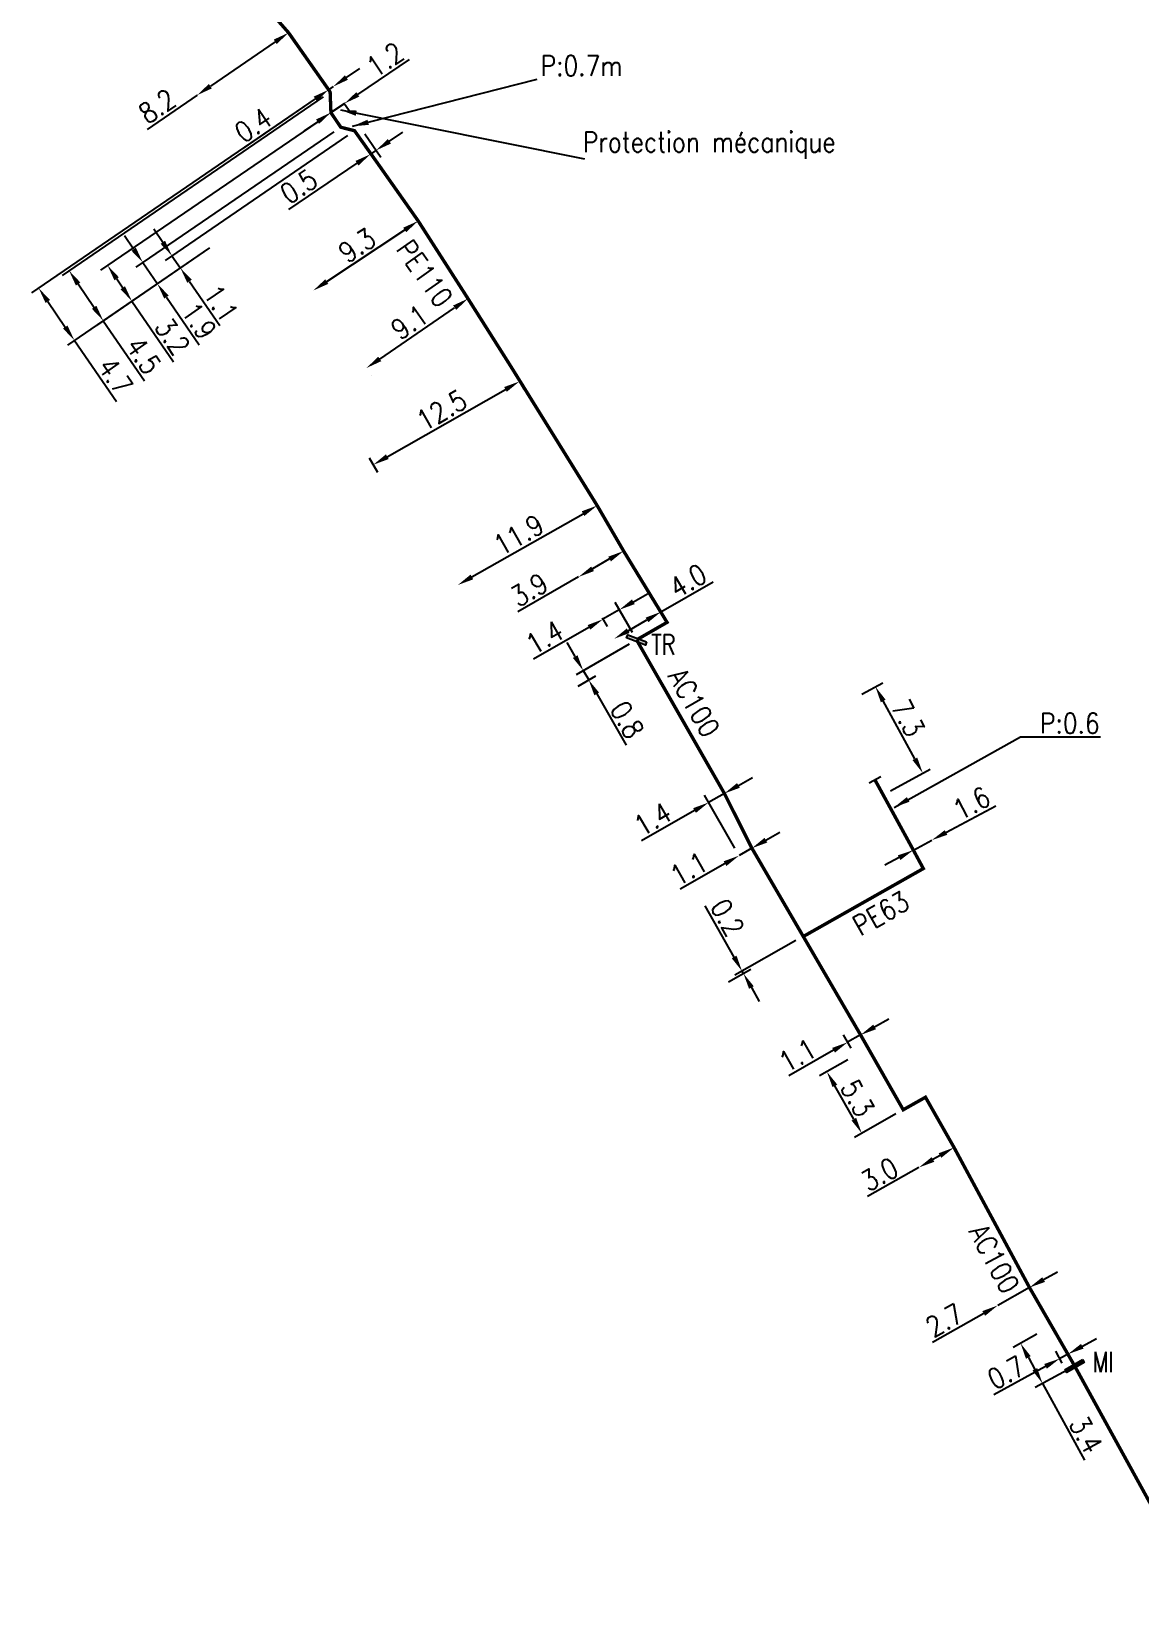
# Model space of a CAD drawing. Header units: millimetres. Extents: x 107995 to 109002, y 120994 to 122000.
# Drawn here: x 108809.4 to 108891.6, y 121426.2 to 121543.6 of the extents above; entities that cross this region are included whole.
import ezdxf
from ezdxf.enums import TextEntityAlignment as Align

# ---------------------------------------------------------------- set-up
doc = ezdxf.new("R2010")
doc.units = ezdxf.units.MM
doc.header["$PDMODE"] = 34
doc.linetypes.add('L_25_AP', pattern=[2000, 1000, 1000])
doc.linetypes.add('L_25_PE', pattern=[2000, 1000, 1000])
doc.layers.get('0').update_dxf_attribs({"linetype": 'CONTINUOUS'})
doc.layers.get('DEFPOINTS').update_dxf_attribs({"linetype": 'CONTINUOUS'})
for name, color, linetype in [('L_150', 1, 'CONTINUOUS'), ('L_340', 7, 'CONTINUOUS'), ('L_420', 7, 'CONTINUOUS')]:
    doc.layers.add(name, color=color, linetype=linetype)
doc.styles.add('G_ROMANS', font='ROMANS.SHX', dxfattribs={"width": 0.75})
doc.styles.get("Standard").update_dxf_attribs({"font": 'romans.shx', "width": 0.85})
doc.dimstyles.get("Standard").update_dxf_attribs({"dimtxt": 1.5, "dimasz": 1.2, "dimexe": 0.625, "dimexo": 0.625, "dimgap": 0.25, "dimtad": 1, "dimdec": 1, "dimzin": 0, "dimdsep": 46, "dimtxsty": 'Standard', "dimcen": -0.5, "dimadec": 0, "dimazin": 0, "dimtfac": 1, "dimtdec": 1, "dimtmove": 0, "dimatfit": 3, "dimfxl": 0, "dimtolj": 1, "dimtzin": 0, "dimarcsym": 0})

# ---------------------------------------------------------------- blocks, each defined once
blk = doc.blocks.new('*D159')
at = {"layer": 'DEFPOINTS', "color": 0, "linetype": 'Continuous', "transparency": 16777216}
for p in [(108854.29, 121498.5), (108849.41, 121494.76), (108850.74, 121495.53)]:
    blk.add_point(p, dxfattribs=at)
at = {"layer": 'L_340', "color": 0, "linetype": 'Continuous', "lineweight": -2, "transparency": 16777216}
for p, q in [((108849.74, 121497.26), (108849.14, 121498.3)), ((108853.75, 121498.19), (108849.8, 121495.91)), ((108850.34, 121496.22), (108850.74, 121495.53)), ((108849.95, 121495.07), (108851.28, 121495.84)), ((108851.34, 121494.49), (108853.52, 121490.7))]:
    blk.add_line(p, q, dxfattribs=at)
at = {"layer": 'L_340', "color": 0, "linetype": 'Continuous', "transparency": 16777216}
for points in [[(108849.91, 121497.36), (108849.57, 121497.16), (108850.34, 121496.22)], [(108851.51, 121494.59), (108851.16, 121494.39), (108850.74, 121495.53)]]:
    blk.add_solid(points, dxfattribs=at)
at = {"layer": 'L_340', "color": 0, "linetype": 'Continuous', "transparency": 16777216, "insert": (108853.59, 121492.57), "char_height": 1.5, "attachment_point": 5, "rotation": 299.9366}
blk.add_mtext('\\A1;0.8', dxfattribs=at)
blk = doc.blocks.new('*D160')
at = {"layer": 'DEFPOINTS', "color": 0, "linetype": 'Continuous', "transparency": 16777216}
for p in [(108828.49, 121543.53), (108828.49, 121543.53), (108821.7, 121538.89)]:
    blk.add_point(p, dxfattribs=at)
at = {"layer": 'L_150', "color": 0, "linetype": 'Continuous', "lineweight": -2, "transparency": 16777216}
for p, q in [((108827.5, 121542.86), (108822.69, 121539.57)), ((108821.7, 121538.89), (108818.01, 121536.36))]:
    blk.add_line(p, q, dxfattribs=at)
at = {"layer": 'L_150', "color": 0, "linetype": 'Continuous', "transparency": 16777216}
for points in [[(108827.39, 121543.02), (108827.61, 121542.69), (108828.49, 121543.53)], [(108822.58, 121539.73), (108822.8, 121539.4), (108821.7, 121538.89)]]:
    blk.add_solid(points, dxfattribs=at)
at = {"layer": 'L_150', "color": 0, "linetype": 'Continuous', "transparency": 16777216, "insert": (108818.75, 121538.08), "char_height": 1.5, "attachment_point": 5, "rotation": 34.3821}
blk.add_mtext('\\A1;8.2', dxfattribs=at)
blk = doc.blocks.new('*D161')
at = {"layer": 'DEFPOINTS', "color": 0, "linetype": 'Continuous', "transparency": 16777216}
for p in [(108838.1, 121529.57), (108838.1, 121529.57), (108830.32, 121524.41)]:
    blk.add_point(p, dxfattribs=at)
at = {"layer": 'L_150', "color": 0, "linetype": 'Continuous', "lineweight": -2, "transparency": 16777216}
blk.add_line((108831.32, 121525.07), (108837.1, 121528.9), dxfattribs=at)
at = {"layer": 'L_150', "color": 0, "linetype": 'Continuous', "transparency": 16777216}
for points in [[(108836.99, 121529.07), (108837.21, 121528.74), (108838.1, 121529.57)], [(108831.21, 121525.24), (108831.43, 121524.9), (108830.32, 121524.41)]]:
    blk.add_solid(points, dxfattribs=at)
at = {"layer": 'L_150', "color": 0, "linetype": 'Continuous', "transparency": 16777216, "insert": (108833.57, 121527.76), "char_height": 1.5, "attachment_point": 5, "rotation": 33.5544}
blk.add_mtext('\\A1;9.3', dxfattribs=at)
blk = doc.blocks.new('*D162')
at = {"layer": 'DEFPOINTS', "color": 0, "linetype": 'Continuous', "transparency": 16777216}
for p in [(108841.79, 121523.81), (108841.79, 121523.81), (108834.26, 121518.66)]:
    blk.add_point(p, dxfattribs=at)
at = {"layer": 'L_150', "color": 0, "linetype": 'Continuous', "lineweight": -2, "transparency": 16777216}
for p, q in [((108835.25, 121519.33), (108840.8, 121523.13)), ((108834.61, 121518.14), (108834.61, 121518.14))]:
    blk.add_line(p, q, dxfattribs=at)
at = {"layer": 'L_150', "color": 0, "linetype": 'Continuous', "transparency": 16777216}
for points in [[(108840.69, 121523.3), (108840.92, 121522.97), (108841.79, 121523.81)], [(108835.14, 121519.5), (108835.36, 121519.17), (108834.26, 121518.66)]]:
    blk.add_solid(points, dxfattribs=at)
at = {"layer": 'L_150', "color": 0, "linetype": 'Continuous', "transparency": 16777216, "insert": (108837.46, 121522.06), "char_height": 1.5, "attachment_point": 5, "rotation": 34.3817}
blk.add_mtext('\\A1;9.1', dxfattribs=at)
blk = doc.blocks.new('*D163')
at = {"layer": 'DEFPOINTS', "color": 0, "linetype": 'Continuous', "transparency": 16777216}
for p in [(108845, 121518.73), (108845.61, 121517.67), (108834.16, 121512.56)]:
    blk.add_point(p, dxfattribs=at)
at = {"layer": 'L_150', "color": 0, "linetype": 'Continuous', "lineweight": -2, "transparency": 16777216}
for p, q in [((108845.31, 121518.19), (108845.92, 121517.12)), ((108835.81, 121512.08), (108844.57, 121517.07)), ((108834.47, 121512.01), (108835.08, 121510.95))]:
    blk.add_line(p, q, dxfattribs=at)
at = {"layer": 'L_150', "color": 0, "linetype": 'Continuous', "transparency": 16777216}
for points in [[(108844.47, 121517.25), (108844.67, 121516.9), (108845.61, 121517.67)], [(108835.71, 121512.26), (108835.91, 121511.91), (108834.77, 121511.49)]]:
    blk.add_solid(points, dxfattribs=at)
at = {"layer": 'L_150', "color": 0, "linetype": 'Continuous', "transparency": 16777216, "insert": (108839.84, 121515.53), "char_height": 1.5, "attachment_point": 5, "rotation": 29.6728}
blk.add_mtext('\\A1;12.5', dxfattribs=at)
blk = doc.blocks.new('*D164')
at = {"layer": 'DEFPOINTS', "color": 0, "linetype": 'Continuous', "transparency": 16777216}
for p in [(108851.37, 121508.46), (108851.37, 121508.46), (108841.04, 121502.57)]:
    blk.add_point(p, dxfattribs=at)
at = {"layer": 'L_150', "color": 0, "linetype": 'Continuous', "lineweight": -2, "transparency": 16777216}
blk.add_line((108842.08, 121503.17), (108850.32, 121507.86), dxfattribs=at)
at = {"layer": 'L_150', "color": 0, "linetype": 'Continuous', "transparency": 16777216}
for points in [[(108850.23, 121508.04), (108850.42, 121507.69), (108851.37, 121508.46)], [(108841.98, 121503.34), (108842.18, 121502.99), (108841.04, 121502.57)]]:
    blk.add_solid(points, dxfattribs=at)
at = {"layer": 'L_150', "color": 0, "linetype": 'Continuous', "transparency": 16777216, "insert": (108845.55, 121506.29), "char_height": 1.5, "attachment_point": 5, "rotation": 29.6731}
blk.add_mtext('\\A1;11.9', dxfattribs=at)
blk = doc.blocks.new('*D165')
at = {"layer": 'DEFPOINTS', "color": 0, "linetype": 'Continuous', "transparency": 16777216}
for p in [(108853.33, 121505.09), (108853.33, 121505.09), (108849.99, 121503.17)]:
    blk.add_point(p, dxfattribs=at)
at = {"layer": 'L_150', "color": 0, "linetype": 'Continuous', "lineweight": -2, "transparency": 16777216}
for p, q in [((108853.02, 121505.64), (108853.02, 121505.64)), ((108852.29, 121504.5), (108851.03, 121503.77)), ((108849.99, 121503.17), (108845.49, 121500.58))]:
    blk.add_line(p, q, dxfattribs=at)
at = {"layer": 'L_150', "color": 0, "linetype": 'Continuous', "transparency": 16777216}
for points in [[(108852.19, 121504.67), (108852.39, 121504.32), (108853.33, 121505.09)], [(108850.93, 121503.94), (108851.13, 121503.6), (108849.99, 121503.17)]]:
    blk.add_solid(points, dxfattribs=at)
at = {"layer": 'L_150', "color": 0, "linetype": 'Continuous', "transparency": 16777216, "insert": (108846.33, 121502.22), "char_height": 1.5, "attachment_point": 5, "rotation": 29.9376}
blk.add_mtext('\\A1;3.9', dxfattribs=at)
blk = doc.blocks.new('*D166')
at = {"layer": 'DEFPOINTS', "color": 0, "linetype": 'Continuous', "transparency": 16777216}
for p in [(108851.42, 121500.68), (108853.01, 121500.73), (108854.29, 121498.5)]:
    blk.add_point(p, dxfattribs=at)
at = {"layer": 'L_340', "color": 0, "linetype": 'Continuous', "lineweight": -2, "transparency": 16777216}
for p, q in [((108854.05, 121501.33), (108855.09, 121501.92)), ((108853.01, 121500.73), (108851.8, 121500.03)), ((108853.98, 121499.04), (108852.7, 121501.27)), ((108850.76, 121499.43), (108846.65, 121497.06)), ((108851.73, 121500.14), (108852.11, 121499.49))]:
    blk.add_line(p, q, dxfattribs=at)
at = {"layer": 'L_340', "color": 0, "linetype": 'Continuous', "transparency": 16777216}
for points in [[(108853.95, 121501.5), (108854.15, 121501.15), (108853.01, 121500.73)], [(108850.66, 121499.6), (108850.86, 121499.26), (108851.8, 121500.03)]]:
    blk.add_solid(points, dxfattribs=at)
at = {"layer": 'L_340', "color": 0, "linetype": 'Continuous', "transparency": 16777216, "insert": (108847.47, 121498.69), "char_height": 1.5, "attachment_point": 5, "rotation": 29.9376}
blk.add_mtext('\\A1;1.4', dxfattribs=at)
blk = doc.blocks.new('*D167')
at = {"layer": 'DEFPOINTS', "color": 0, "linetype": 'Continuous', "transparency": 16777216}
for p in [(108856.1, 121500.58), (108856.1, 121500.58), (108852.63, 121498.58)]:
    blk.add_point(p, dxfattribs=at)
at = {"layer": 'L_150', "color": 0, "linetype": 'Continuous', "lineweight": -2, "transparency": 16777216}
for p, q in [((108856.1, 121500.58), (108859.97, 121502.81)), ((108853.67, 121499.18), (108855.06, 121499.98))]:
    blk.add_line(p, q, dxfattribs=at)
at = {"layer": 'L_150', "color": 0, "linetype": 'Continuous', "transparency": 16777216}
for points in [[(108854.96, 121500.15), (108855.16, 121499.81), (108856.1, 121500.58)], [(108853.57, 121499.35), (108853.77, 121499.01), (108852.63, 121498.58)]]:
    blk.add_solid(points, dxfattribs=at)
at = {"layer": 'L_150', "color": 0, "linetype": 'Continuous', "transparency": 16777216, "insert": (108858.1, 121502.89), "char_height": 1.5, "attachment_point": 5, "rotation": 29.9376}
blk.add_mtext('\\A1;4.0', dxfattribs=at)
blk = doc.blocks.new('*D168')
at = {"layer": 'DEFPOINTS', "color": 0, "linetype": 'Continuous', "transparency": 16777216}
for p in [(108833.8, 121536.54), (108834.97, 121534.8), (108834.56, 121534.52)]:
    blk.add_point(p, dxfattribs=at)
at = {"layer": 'L_150', "color": 0, "linetype": 'Continuous', "lineweight": -2, "transparency": 16777216}
for p, q in [((108834.15, 121536.02), (108835.32, 121534.29)), ((108835.96, 121535.48), (108836.96, 121536.15)), ((108834.97, 121534.8), (108834.56, 121534.52)), ((108833.56, 121533.85), (108828.48, 121530.41))]:
    blk.add_line(p, q, dxfattribs=at)
at = {"layer": 'L_150', "color": 0, "linetype": 'Continuous', "transparency": 16777216}
for points in [[(108835.85, 121535.64), (108836.08, 121535.31), (108834.97, 121534.8)], [(108833.45, 121534.02), (108833.67, 121533.68), (108834.56, 121534.52)]]:
    blk.add_solid(points, dxfattribs=at)
at = {"layer": 'L_150', "color": 0, "linetype": 'Continuous', "transparency": 16777216, "insert": (108829.24, 121532.13), "char_height": 1.5, "attachment_point": 5, "rotation": 34.1254}
blk.add_mtext('\\A1;0.5', dxfattribs=at)
blk = doc.blocks.new('*D169')
at = {"layer": 'DEFPOINTS', "color": 0, "linetype": 'Continuous', "transparency": 16777216}
for p in [(108833.38, 121536.26), (108820.47, 121526.08), (108820.47, 121526.08)]:
    blk.add_point(p, dxfattribs=at)
at = {"layer": 'L_150', "color": 0, "linetype": 'Continuous', "lineweight": -2, "transparency": 16777216}
for p, q in [((108832.87, 121535.9), (108819.33, 121526.64)), ((108819.16, 121527.98), (108818.49, 121528.97)), ((108819.84, 121526.99), (108820.47, 121526.08)), ((108821.14, 121525.09), (108823.39, 121521.81))]:
    blk.add_line(p, q, dxfattribs=at)
at = {"layer": 'L_150', "color": 0, "linetype": 'Continuous', "transparency": 16777216}
for points in [[(108819.33, 121528.1), (108819, 121527.87), (108819.84, 121526.99)], [(108821.31, 121525.21), (108820.98, 121524.98), (108820.47, 121526.08)]]:
    blk.add_solid(points, dxfattribs=at)
at = {"layer": 'L_150', "color": 0, "linetype": 'Continuous', "transparency": 16777216, "insert": (108823.47, 121523.46), "char_height": 1.5, "attachment_point": 5, "rotation": 304.3821}
blk.add_mtext('\\A1;1.1', dxfattribs=at)
blk = doc.blocks.new('*D170')
at = {"layer": 'DEFPOINTS', "color": 0, "linetype": 'Continuous', "transparency": 16777216}
for p in [(108831.63, 121537.6), (108816.87, 121523.63), (108816.87, 121523.63)]:
    blk.add_point(p, dxfattribs=at)
at = {"layer": 'L_150', "color": 0, "linetype": 'Continuous', "lineweight": -2, "transparency": 16777216}
for p, q in [((108831.12, 121537.25), (108814.55, 121525.91)), ((108815.75, 121525.28), (108816.2, 121524.62)), ((108816.87, 121523.63), (108819.95, 121519.13))]:
    blk.add_line(p, q, dxfattribs=at)
at = {"layer": 'L_150', "color": 0, "linetype": 'Continuous', "transparency": 16777216}
for points in [[(108815.91, 121525.39), (108815.58, 121525.16), (108815.07, 121526.27)], [(108816.36, 121524.73), (108816.03, 121524.5), (108816.87, 121523.63)]]:
    blk.add_solid(points, dxfattribs=at)
at = {"layer": 'L_150', "color": 0, "linetype": 'Continuous', "transparency": 16777216, "insert": (108819.88, 121521.01), "char_height": 1.5, "attachment_point": 5, "rotation": 304.3821}
blk.add_mtext('\\A1;3.2', dxfattribs=at)
blk = doc.blocks.new('*D171')
at = {"layer": 'DEFPOINTS', "color": 0, "linetype": 'Continuous', "transparency": 16777216}
for p in [(108831.57, 121539.13), (108823.15, 121527.92), (108814.75, 121522.17)]:
    blk.add_point(p, dxfattribs=at)
at = {"layer": 'L_420', "color": 0, "linetype": 'Continuous', "lineweight": -2, "transparency": 16777216}
for p, q in [((108831.06, 121538.78), (108811.7, 121525.53)), ((108822.63, 121527.57), (108814.24, 121521.82)), ((108812.89, 121524.9), (108814.07, 121523.16)), ((108814.75, 121522.17), (108817.81, 121517.71))]:
    blk.add_line(p, q, dxfattribs=at)
at = {"layer": 'L_420', "color": 0, "linetype": 'Continuous', "transparency": 16777216}
for points in [[(108813.05, 121525.01), (108812.72, 121524.78), (108812.21, 121525.89)], [(108814.24, 121523.28), (108813.91, 121523.05), (108814.75, 121522.17)]]:
    blk.add_solid(points, dxfattribs=at)
at = {"layer": 'L_420', "color": 0, "linetype": 'Continuous', "transparency": 16777216, "insert": (108817.74, 121519.58), "char_height": 1.5, "attachment_point": 5, "rotation": 304.3821}
blk.add_mtext('\\A1;4.5', dxfattribs=at)
blk = doc.blocks.new('*D172')
at = {"layer": 'DEFPOINTS', "color": 0, "linetype": 'Continuous', "transparency": 16777216}
for p in [(108831.46, 121539.3), (108823.15, 121527.92), (108812.61, 121520.71)]:
    blk.add_point(p, dxfattribs=at)
at = {"layer": 'L_150', "color": 0, "linetype": 'Continuous', "lineweight": -2, "transparency": 16777216}
for p, q in [((108830.94, 121538.95), (108809.44, 121524.24)), ((108822.63, 121527.57), (108812.1, 121520.36)), ((108810.63, 121523.6), (108811.93, 121521.7)), ((108812.61, 121520.71), (108815.72, 121516.17))]:
    blk.add_line(p, q, dxfattribs=at)
at = {"layer": 'L_150', "color": 0, "linetype": 'Continuous', "transparency": 16777216}
for points in [[(108810.8, 121523.71), (108810.47, 121523.49), (108809.96, 121524.59)], [(108812.1, 121521.81), (108811.77, 121521.59), (108812.61, 121520.71)]]:
    blk.add_solid(points, dxfattribs=at)
at = {"layer": 'L_150', "color": 0, "linetype": 'Continuous', "transparency": 16777216, "insert": (108815.65, 121518.05), "char_height": 1.5, "attachment_point": 5, "rotation": 304.3821}
blk.add_mtext('\\A1;4.7', dxfattribs=at)
blk = doc.blocks.new('*D173')
at = {"layer": 'DEFPOINTS', "color": 0, "linetype": 'Continuous', "transparency": 16777216}
for p in [(108831.46, 121539.3), (108831.79, 121539.53), (108831.79, 121539.53)]:
    blk.add_point(p, dxfattribs=at)
at = {"layer": 'L_150', "color": 0, "linetype": 'Continuous', "lineweight": -2, "transparency": 16777216}
for p, q in [((108832.78, 121540.21), (108833.77, 121540.88)), ((108831.79, 121539.53), (108831.46, 121539.3)), ((108830.47, 121538.62), (108825.09, 121534.95))]:
    blk.add_line(p, q, dxfattribs=at)
at = {"layer": 'L_150', "color": 0, "linetype": 'Continuous', "transparency": 16777216}
for points in [[(108830.35, 121538.79), (108830.58, 121538.46), (108831.46, 121539.3)], [(108832.67, 121540.37), (108832.89, 121540.04), (108831.79, 121539.53)]]:
    blk.add_solid(points, dxfattribs=at)
at = {"layer": 'L_150', "color": 0, "linetype": 'Continuous', "transparency": 16777216, "insert": (108825.86, 121536.68), "char_height": 1.5, "attachment_point": 5, "rotation": 34.3821}
blk.add_mtext('\\A1;0.4', dxfattribs=at)
blk = doc.blocks.new('*D174')
at = {"layer": 'DEFPOINTS', "color": 0, "linetype": 'Continuous', "transparency": 16777216}
for p in [(108832.23, 121538.86), (108832.63, 121538.28), (108831.63, 121537.61)]:
    blk.add_point(p, dxfattribs=at)
at = {"layer": 'L_150', "color": 0, "linetype": 'Continuous', "lineweight": -2, "transparency": 16777216}
for p, q in [((108833.62, 121538.95), (108837.45, 121541.55)), ((108831.63, 121537.61), (108832.63, 121538.28)), ((108832.58, 121538.34), (108832.98, 121537.76)), ((108830.64, 121536.93), (108829.64, 121536.26))]:
    blk.add_line(p, q, dxfattribs=at)
at = {"layer": 'L_150', "color": 0, "linetype": 'Continuous', "transparency": 16777216}
for points in [[(108833.51, 121539.12), (108833.73, 121538.79), (108832.63, 121538.28)], [(108830.53, 121537.1), (108830.75, 121536.77), (108831.63, 121537.61)]]:
    blk.add_solid(points, dxfattribs=at)
at = {"layer": 'L_150', "color": 0, "linetype": 'Continuous', "transparency": 16777216, "insert": (108835.65, 121541.54), "char_height": 1.5, "attachment_point": 5, "rotation": 34.1254}
blk.add_mtext('\\A1;1.2', dxfattribs=at)
blk = doc.blocks.new('*D175')
at = {"layer": 'DEFPOINTS', "color": 0, "linetype": 'Continuous', "transparency": 16777216}
for p in [(108832.36, 121536.53), (108818.76, 121524.91), (108818.76, 121524.91)]:
    blk.add_point(p, dxfattribs=at)
at = {"layer": 'L_420', "color": 0, "linetype": 'Continuous', "lineweight": -2, "transparency": 16777216}
for p, q in [((108831.85, 121536.18), (108817.16, 121526.13)), ((108817, 121527.48), (108816.32, 121528.47)), ((108817.68, 121526.49), (108818.76, 121524.91)), ((108819.43, 121523.92), (108821.85, 121520.39))]:
    blk.add_line(p, q, dxfattribs=at)
at = {"layer": 'L_420', "color": 0, "linetype": 'Continuous', "transparency": 16777216}
for points in [[(108817.17, 121527.59), (108816.84, 121527.36), (108817.68, 121526.49)], [(108819.6, 121524.04), (108819.27, 121523.81), (108818.76, 121524.91)]]:
    blk.add_solid(points, dxfattribs=at)
at = {"layer": 'L_420', "color": 0, "linetype": 'Continuous', "transparency": 16777216, "insert": (108821.85, 121522.16), "char_height": 1.5, "attachment_point": 5, "rotation": 304.3821}
blk.add_mtext('\\A1;1.9', dxfattribs=at)
blk = doc.blocks.new('L_340_19')
at = {"linetype": 'Continuous'}
blk.add_hatch(color=0, dxfattribs=at).paths.add_polyline_path([(0.125, 0.75), (-0.125, 0.75), (-0.125, -0.75), (0.125, -0.75)])
at = {"color": 0, "linetype": 'Continuous'}
blk.add_lwpolyline([(-0.125, 0.75), (0.125, 0.75), (0.125, -0.75), (-0.125, -0.75)], close=True, dxfattribs=at)
at = {"color": 0, "linetype": 'Continuous', "width": 0.75}
for tag, height, flags, p in [('TR', 1.5, 8, (0, 3)), ('DEF_LEG', 1.2, 3, (0, -5)), ('DEF_COUP', 1.2, 3, (0, -7.5)), ('DEF_TYPE', 1.2, 3, (0, -10))]:
    blk.add_attdef(tag, text='', height=height, dxfattribs=dict(at, flags=flags)).set_placement(p, align=Align.MIDDLE)
blk = doc.blocks.new('*D736')
at = {"layer": 'DEFPOINTS', "color": 0, "linetype": 'Continuous', "transparency": 16777216}
for p in [(108862.84, 121483.05), (108861.89, 121482.5), (108861.89, 121482.5)]:
    blk.add_point(p, dxfattribs=at)
at = {"layer": 'L_150', "color": 0, "linetype": 'Continuous', "lineweight": -2, "transparency": 16777216}
for p, q in [((108863.88, 121483.65), (108864.92, 121484.24)), ((108862.84, 121483.05), (108861.89, 121482.5)), ((108860.85, 121481.91), (108857.53, 121480))]:
    blk.add_line(p, q, dxfattribs=at)
at = {"layer": 'L_150', "color": 0, "linetype": 'Continuous', "transparency": 16777216}
for points in [[(108863.78, 121483.82), (108863.98, 121483.47), (108862.84, 121483.05)], [(108860.75, 121482.08), (108860.95, 121481.73), (108861.89, 121482.5)]]:
    blk.add_solid(points, dxfattribs=at)
at = {"layer": 'L_150', "color": 0, "linetype": 'Continuous', "transparency": 16777216, "insert": (108858.17, 121481.52), "char_height": 1.5, "attachment_point": 5, "rotation": 29.8292}
blk.add_mtext('\\A1;1.1', dxfattribs=at)
blk = doc.blocks.new('*D737')
at = {"layer": 'DEFPOINTS', "color": 0, "linetype": 'Continuous', "transparency": 16777216}
for p in [(108860.8, 121487.11), (108859.63, 121486.44), (108861.89, 121482.5)]:
    blk.add_point(p, dxfattribs=at)
at = {"layer": 'L_150', "color": 0, "linetype": 'Continuous', "lineweight": -2, "transparency": 16777216}
for p, q in [((108861.84, 121487.71), (108862.88, 121488.3)), ((108861.58, 121483.05), (108859.32, 121486.98)), ((108860.8, 121487.11), (108859.63, 121486.44)), ((108858.59, 121485.84), (108854.66, 121483.59))]:
    blk.add_line(p, q, dxfattribs=at)
at = {"layer": 'L_150', "color": 0, "linetype": 'Continuous', "transparency": 16777216}
for points in [[(108861.74, 121487.88), (108861.94, 121487.53), (108860.8, 121487.11)], [(108858.49, 121486.02), (108858.69, 121485.67), (108859.63, 121486.44)]]:
    blk.add_solid(points, dxfattribs=at)
at = {"layer": 'L_150', "color": 0, "linetype": 'Continuous', "transparency": 16777216, "insert": (108855.48, 121485.21), "char_height": 1.5, "attachment_point": 5, "rotation": 29.8292}
blk.add_mtext('\\A1;1.4', dxfattribs=at)
blk = doc.blocks.new('*D738')
at = {"layer": 'DEFPOINTS', "color": 0, "linetype": 'Continuous', "transparency": 16777216}
for p in [(108866.65, 121476.5), (108862.21, 121473.76), (108860.56, 121472.83)]:
    blk.add_point(p, dxfattribs=at)
at = {"layer": 'L_150', "color": 0, "linetype": 'Continuous', "lineweight": -2, "transparency": 16777216}
for p, q in [((108861.52, 121474.98), (108859.37, 121478.78)), ((108866.11, 121476.2), (108861.57, 121473.63)), ((108861.11, 121473.13), (108862.76, 121474.07)), ((108862.21, 121473.76), (108862.11, 121473.93)), ((108862.8, 121472.72), (108863.39, 121471.67))]:
    blk.add_line(p, q, dxfattribs=at)
at = {"layer": 'L_150', "color": 0, "linetype": 'Continuous', "transparency": 16777216}
for points in [[(108861.7, 121475.08), (108861.35, 121474.88), (108862.11, 121473.93)], [(108862.98, 121472.81), (108862.63, 121472.62), (108862.21, 121473.76)]]:
    blk.add_solid(points, dxfattribs=at)
at = {"layer": 'L_150', "color": 0, "linetype": 'Continuous', "transparency": 16777216, "insert": (108861.02, 121477.9), "char_height": 1.5, "attachment_point": 5, "rotation": 299.5132}
blk.add_mtext('\\A1;0.2', dxfattribs=at)
blk = doc.blocks.new('*D739')
at = {"layer": 'DEFPOINTS', "color": 0, "linetype": 'Continuous', "transparency": 16777216}
for p in [(108870.9, 121469.2), (108869.94, 121468.66), (108870.51, 121467.67)]:
    blk.add_point(p, dxfattribs=at)
at = {"layer": 'L_150', "color": 0, "linetype": 'Continuous', "lineweight": -2, "transparency": 16777216}
for p, q in [((108871.94, 121469.79), (108872.99, 121470.39)), ((108870.2, 121468.21), (108869.63, 121469.2)), ((108870.9, 121469.2), (108869.94, 121468.66)), ((108868.9, 121468.06), (108865.57, 121466.17))]:
    blk.add_line(p, q, dxfattribs=at)
at = {"layer": 'L_150', "color": 0, "linetype": 'Continuous', "transparency": 16777216}
for points in [[(108871.84, 121469.97), (108872.04, 121469.62), (108870.9, 121469.2)], [(108868.8, 121468.24), (108869, 121467.89), (108869.94, 121468.66)]]:
    blk.add_solid(points, dxfattribs=at)
at = {"layer": 'L_150', "color": 0, "linetype": 'Continuous', "transparency": 16777216, "insert": (108866.22, 121467.69), "char_height": 1.5, "attachment_point": 5, "rotation": 29.6109}
blk.add_mtext('\\A1;1.1', dxfattribs=at)
blk = doc.blocks.new('*D740')
at = {"layer": 'DEFPOINTS', "color": 0, "linetype": 'Continuous', "transparency": 16777216}
for p in [(108870.51, 121467.67), (108868.4, 121466.47), (108874.06, 121463.65)]:
    blk.add_point(p, dxfattribs=at)
at = {"layer": 'L_150', "color": 0, "linetype": 'Continuous', "lineweight": -2, "transparency": 16777216}
for p, q in [((108869.96, 121467.36), (108867.86, 121466.16)), ((108870.4, 121462.95), (108868.99, 121465.43)), ((108873.51, 121463.34), (108870.45, 121461.6))]:
    blk.add_line(p, q, dxfattribs=at)
at = {"layer": 'L_150', "color": 0, "linetype": 'Continuous', "transparency": 16777216}
for points in [[(108869.17, 121465.52), (108868.82, 121465.33), (108868.4, 121466.47)], [(108870.57, 121463.05), (108870.23, 121462.85), (108870.99, 121461.9)]]:
    blk.add_solid(points, dxfattribs=at)
at = {"layer": 'L_150', "color": 0, "linetype": 'Continuous', "transparency": 16777216, "insert": (108870.67, 121464.51), "char_height": 1.5, "attachment_point": 5, "rotation": 299.6109}
blk.add_mtext('\\A1;5.3', dxfattribs=at)
blk = doc.blocks.new('*D741')
at = {"layer": 'DEFPOINTS', "color": 0, "linetype": 'Continuous', "transparency": 16777216}
for p in [(108877.83, 121460.85), (108875.22, 121459.37), (108875.22, 121459.37)]:
    blk.add_point(p, dxfattribs=at)
at = {"layer": 'L_150', "color": 0, "linetype": 'Continuous', "lineweight": -2, "transparency": 16777216}
for p, q in [((108876.79, 121460.26), (108876.26, 121459.96)), ((108875.22, 121459.37), (108871.42, 121457.21))]:
    blk.add_line(p, q, dxfattribs=at)
at = {"layer": 'L_150', "color": 0, "linetype": 'Continuous', "transparency": 16777216}
for points in [[(108876.69, 121460.43), (108876.88, 121460.09), (108877.83, 121460.85)], [(108876.17, 121460.14), (108876.36, 121459.79), (108875.22, 121459.37)]]:
    blk.add_solid(points, dxfattribs=at)
at = {"layer": 'L_150', "color": 0, "linetype": 'Continuous', "transparency": 16777216, "insert": (108872.3, 121458.86), "char_height": 1.5, "attachment_point": 5, "rotation": 29.6109}
blk.add_mtext('\\A1;3.0', dxfattribs=at)
blk = doc.blocks.new('*D742')
at = {"layer": 'DEFPOINTS', "color": 0, "linetype": 'Continuous', "transparency": 16777216}
for p in [(108872, 121495.02), (108870.44, 121494.17), (108872.57, 121487.01)]:
    blk.add_point(p, dxfattribs=at)
at = {"layer": 'L_340', "color": 0, "linetype": 'Continuous', "lineweight": -2, "transparency": 16777216}
for p, q in [((108870.99, 121494.47), (108872.55, 121495.32)), ((108874.93, 121489.67), (108872.58, 121493.97)), ((108873.12, 121487.31), (108876.05, 121488.92))]:
    blk.add_line(p, q, dxfattribs=at)
at = {"layer": 'L_340', "color": 0, "linetype": 'Continuous', "transparency": 16777216}
for points in [[(108872.75, 121494.07), (108872.4, 121493.87), (108872, 121495.02)], [(108875.1, 121489.77), (108874.75, 121489.58), (108875.51, 121488.62)]]:
    blk.add_solid(points, dxfattribs=at)
at = {"layer": 'L_340', "color": 0, "linetype": 'Continuous', "transparency": 16777216, "insert": (108874.41, 121492.7), "char_height": 1.5, "attachment_point": 5, "rotation": 298.7043}
blk.add_mtext('\\A1;7.3', dxfattribs=at)
blk = doc.blocks.new('*D743')
at = {"layer": 'DEFPOINTS', "color": 0, "linetype": 'Continuous', "transparency": 16777216}
for p in [(108876.18, 121483.65), (108876.18, 121483.65), (108874.81, 121482.91)]:
    blk.add_point(p, dxfattribs=at)
at = {"layer": 'L_150', "color": 0, "linetype": 'Continuous', "lineweight": -2, "transparency": 16777216}
for p, q in [((108877.23, 121484.22), (108880.92, 121486.2)), ((108874.81, 121482.91), (108876.18, 121483.65)), ((108873.76, 121482.35), (108872.7, 121481.78))]:
    blk.add_line(p, q, dxfattribs=at)
at = {"layer": 'L_150', "color": 0, "linetype": 'Continuous', "transparency": 16777216}
for points in [[(108877.14, 121484.39), (108877.33, 121484.04), (108876.18, 121483.65)], [(108873.66, 121482.52), (108873.85, 121482.17), (108874.81, 121482.91)]]:
    blk.add_solid(points, dxfattribs=at)
at = {"layer": 'L_150', "color": 0, "linetype": 'Continuous', "transparency": 16777216, "insert": (108879.13, 121486.38), "char_height": 1.5, "attachment_point": 5, "rotation": 28.3057}
blk.add_mtext('\\A1;1.6', dxfattribs=at)
blk = doc.blocks.new('L_340_07')
at = {"color": 0, "linetype": 'Continuous', "const_width": 0.25, "flags": 128}
blk.add_lwpolyline([(0, 0), (1.25, 0)], dxfattribs=at)
at = {"color": 0, "linetype": 'Continuous', "flags": 128}
blk.add_lwpolyline([(1.25, -0.5), (1.25, 0.5)], dxfattribs=at)
at = {"color": 0, "linetype": 'Continuous', "style": 'G_ROMANS', "width": 0.75, "flags": 3}
for tag, p in [('DEF_LEG', (0.72, -3.47)), ('DEF_COUP', (0.72, -5.97)), ('DEF_TYPE', (0.72, -8.47))]:
    blk.add_attdef(tag, text='', height=1.2, dxfattribs=at).set_placement(p, align=Align.MIDDLE)
blk = doc.blocks.new('*D744')
at = {"layer": 'DEFPOINTS', "color": 0, "linetype": 'Continuous', "transparency": 16777216}
for p in [(108883.42, 121450.47), (108881.07, 121449.14), (108881.07, 121449.14)]:
    blk.add_point(p, dxfattribs=at)
at = {"layer": 'L_150', "color": 0, "linetype": 'Continuous', "lineweight": -2, "transparency": 16777216}
for p, q in [((108884.47, 121451.06), (108885.51, 121451.64)), ((108883.42, 121450.47), (108881.07, 121449.14)), ((108880.03, 121448.55), (108876.22, 121446.4))]:
    blk.add_line(p, q, dxfattribs=at)
at = {"layer": 'L_150', "color": 0, "linetype": 'Continuous', "transparency": 16777216}
for points in [[(108884.37, 121451.23), (108884.57, 121450.88), (108883.42, 121450.47)], [(108879.93, 121448.72), (108880.13, 121448.37), (108881.07, 121449.14)]]:
    blk.add_solid(points, dxfattribs=at)
at = {"layer": 'L_150', "color": 0, "linetype": 'Continuous', "transparency": 16777216, "insert": (108877.11, 121448.05), "char_height": 1.5, "attachment_point": 5, "rotation": 29.4325}
blk.add_mtext('\\A1;2.7', dxfattribs=at)
blk = doc.blocks.new('*D745')
at = {"layer": 'DEFPOINTS', "color": 0, "linetype": 'Continuous', "transparency": 16777216}
for p in [(108884.52, 121447.3), (108882.76, 121446.33), (108886.77, 121444.65)]:
    blk.add_point(p, dxfattribs=at)
at = {"layer": 'L_340', "color": 0, "linetype": 'Continuous', "lineweight": -2, "transparency": 16777216}
for p, q in [((108883.97, 121447), (108882.21, 121446.03)), ((108883.34, 121445.28), (108883.82, 121444.4)), ((108886.22, 121444.35), (108883.84, 121443.05)), ((108884.39, 121443.35), (108887.51, 121437.66))]:
    blk.add_line(p, q, dxfattribs=at)
at = {"layer": 'L_340', "color": 0, "linetype": 'Continuous', "transparency": 16777216}
for points in [[(108883.51, 121445.38), (108883.16, 121445.18), (108882.76, 121446.33)], [(108883.99, 121444.5), (108883.64, 121444.31), (108884.39, 121443.35)]]:
    blk.add_solid(points, dxfattribs=at)
at = {"layer": 'L_340', "color": 0, "linetype": 'Continuous', "transparency": 16777216, "insert": (108887.61, 121439.55), "char_height": 1.5, "attachment_point": 5, "rotation": 298.7235}
blk.add_mtext('\\A1;3.4', dxfattribs=at)
blk = doc.blocks.new('*D746')
at = {"layer": 'DEFPOINTS', "color": 0, "linetype": 'Continuous', "transparency": 16777216}
for p in [(108885.67, 121445.2), (108886.15, 121444.32), (108886.77, 121444.65)]:
    blk.add_point(p, dxfattribs=at)
at = {"layer": 'L_340', "color": 0, "linetype": 'Continuous', "lineweight": -2, "transparency": 16777216}
for p, q in [((108887.34, 121446.11), (108888.39, 121446.69)), ((108885.85, 121444.86), (108885.37, 121445.75)), ((108886.28, 121445.53), (108885.67, 121445.2)), ((108886.47, 121445.2), (108885.98, 121446.08)), ((108884.62, 121444.62), (108880.78, 121442.52))]:
    blk.add_line(p, q, dxfattribs=at)
at = {"layer": 'L_340', "color": 0, "linetype": 'Continuous', "transparency": 16777216}
for points in [[(108887.24, 121446.29), (108887.43, 121445.94), (108886.28, 121445.53)], [(108884.52, 121444.8), (108884.71, 121444.45), (108885.67, 121445.2)]]:
    blk.add_solid(points, dxfattribs=at)
at = {"layer": 'L_340', "color": 0, "linetype": 'Continuous', "transparency": 16777216, "insert": (108881.69, 121444.16), "char_height": 1.5, "attachment_point": 5, "rotation": 28.7235}
blk.add_mtext('\\A1;0.7', dxfattribs=at)
blk = doc.blocks.new('L_340_16')
at = {"linetype": 'Continuous'}
blk.add_hatch(color=0, dxfattribs=at).paths.add_polyline_path([(0.125, 0.75), (-0.125, 0.75), (-0.125, -0.75), (0.125, -0.75)])
at = {"color": 0, "linetype": 'Continuous'}
blk.add_lwpolyline([(-0.125, 0.75), (0.125, 0.75), (0.125, -0.75), (-0.125, -0.75)], close=True, dxfattribs=at)
at = {"color": 0, "linetype": 'Continuous', "width": 0.75}
for tag, height, flags, p in [('MI', 1.5, 8, (0, 3)), ('DEF_LEG', 1.2, 3, (0, -5)), ('DEF_COUP', 1.2, 3, (0, -7.5)), ('DEF_TYPE', 1.2, 3, (0, -10))]:
    blk.add_attdef(tag, text='', height=height, dxfattribs=dict(at, flags=flags)).set_placement(p, align=Align.MIDDLE)

msp = doc.modelspace()

# ---------------------------------------------------------------- linework, layer by layer
at = {"layer": 'L_150', "linetype": 'L_25_PE', "const_width": 0.25, "flags": 128}
for points in [[(108826.96, 121545.27), (108828.49, 121543.53), (108828.49, 121543.53), (108831.46, 121539.3), (108831.57, 121539.13), (108831.63, 121537.6), (108832.36, 121536.52), (108833.38, 121536.26), (108835.06, 121533.89), (108838.1, 121529.57), (108838.1, 121529.57), (108838.1, 121529.57), (108841.79, 121523.81), (108845, 121518.73), (108851.37, 121508.46), (108853.33, 121505.09), (108856.55, 121499.8), (108856.55, 121499.8), (108856.55, 121499.8), (108854.29, 121498.5)], [(108866.65, 121476.5), (108875.55, 121481.54), (108874.81, 121482.91), (108872.57, 121487.01)]]:
    msp.add_lwpolyline(points, dxfattribs=at)
at = {"layer": 'L_150', "linetype": 'L_25_AP', "const_width": 0.25, "flags": 128}
msp.add_lwpolyline([(108854.29, 121498.5), (108860.8, 121487.11), (108862.84, 121483.05), (108870.9, 121469.2), (108874.06, 121463.65), (108875.71, 121464.58), (108877.83, 121460.85), (108883.42, 121450.47), (108886.77, 121444.65), (108908.72, 121404.72), (108909.43, 121403), (108913.18, 121394.33), (108914.99, 121390.09), (108915.95, 121387.8), (108913.7, 121385.43), (108913.12, 121385.14), (108913.12, 121385.14), (108912.08, 121384.65)], dxfattribs=at)

# ---------------------------------------------------------------- block references
at = {"layer": 'L_340'}
ref = msp.add_blockref('L_340_19', (108854.29, 121498.5), dxfattribs=dict(at, rotation=249.3327077288843))
ref.add_attrib('TR', 'TR', dxfattribs={"layer": '0', "color": 0, "linetype": 'Continuous', "height": 1.5, "width": 0.75, "flags": 8}).set_placement((108856.27, 121498.14), align=Align.MIDDLE)
at = {"layer": 'L_340', "rotation": 118.704336437822}
msp.add_blockref('L_340_07', (108872.57, 121487.01), dxfattribs=at)
at = {"layer": 'L_340'}
ref = msp.add_blockref('L_340_16', (108886.77, 121444.65), dxfattribs=dict(at, rotation=299.8939628488411))
ref.add_attrib('MI', 'MI', dxfattribs={"layer": '0', "color": 0, "linetype": 'Continuous', "height": 1.5, "width": 0.75, "flags": 8}).set_placement((108888.88, 121444.95), align=Align.MIDDLE)

# ---------------------------------------------------------------- texts
at = {"layer": 'L_150', "linetype": 'Continuous', "width": 0.85}
for s, rotation, p in [('PE110', 305.0827, (108838.57, 121525.68)), ('AC100', 299.772, (108858.55, 121493.84)), ('PE63', 29.5132, (108872.41, 121478.22)), ('AC100', 298.3092, (108880.81, 121452.6))]:
    msp.add_text(s, height=1.5, rotation=rotation, dxfattribs=at).set_placement(p, align=Align.MIDDLE)
at = {"layer": 'L_150', "linetype": 'Continuous', "char_height": 1.5, "attachment_point": 7}
for s, insert in [('P:0.7m', (108847.18, 121540.33)), ('\\A1;P:0.6', (108884.2, 121491.57))]:
    msp.add_mtext(s, dxfattribs=dict(at, insert=insert))
at = {"layer": 'L_420', "linetype": 'Continuous', "insert": (108850.3, 121534.18), "char_height": 1.5, "attachment_point": 7}
msp.add_mtext('Protection mécanique', dxfattribs=at)

# ---------------------------------------------------------------- dimensions: what is measured, and where the dimension line sits
at = {"layer": 'L_150', "linetype": 'Continuous'}
for base, p1, p2, angle, picture, middle in [((108828.49, 121543.53), (108821.7, 121538.89), (108828.49, 121543.53), 34.3821, '*D160', (108819.32, 121537.26)), ((108832.63, 121538.28), (108831.63, 121537.61), (108832.23, 121538.86), 214.1254, '*D174', (108836.22, 121540.71)), ((108831.79, 121539.53), (108831.46, 121539.3), (108831.79, 121539.53), 214.3821, '*D173', (108826.43, 121535.86)), ((108812.61, 121520.71), (108831.46, 121539.3), (108823.15, 121527.92), 124.3821, '*D172', (108814.82, 121517.48)), ((108816.87, 121523.63), (108831.63, 121537.6), (108816.87, 121523.63), 124.3821, '*D170', (108819.05, 121520.44)), ((108820.47, 121526.08), (108833.38, 121536.26), (108820.47, 121526.08), 124.3821, '*D169', (108822.65, 121522.89)), ((108834.97, 121534.8), (108834.56, 121534.52), (108833.8, 121536.54), 214.1254, '*D168', (108829.8, 121531.3)), ((108838.1, 121529.57), (108830.32, 121524.41), (108838.1, 121529.57), 33.5544, '*D161', (108834.12, 121526.93)), ((108841.79, 121523.81), (108834.26, 121518.66), (108841.79, 121523.81), 34.3817, '*D162', (108838.03, 121521.23)), ((108845.61, 121517.67), (108834.16, 121512.56), (108845, 121518.73), 29.6728, '*D163', (108840.34, 121514.66)), ((108851.37, 121508.46), (108841.04, 121502.57), (108851.37, 121508.46), 29.6731, '*D164', (108846.05, 121505.42)), ((108853.33, 121505.09), (108849.99, 121503.17), (108853.33, 121505.09), 29.9376, '*D165', (108846.83, 121501.35)), ((108856.1, 121500.58), (108852.63, 121498.58), (108856.1, 121500.58), 29.9376, '*D167', (108858.6, 121502.02))]:
    dim = msp.add_linear_dim(base=base, p1=p1, p2=p2, angle=angle, dimstyle='Standard', override={"dimtxt": 1.5}, dxfattribs=at)
    dim.commit()
    dim.dimension.update_dxf_attribs({"geometry": picture, "text_midpoint": middle, "dimtype": 160})
for base, p1, p2, angle, picture, middle in [((108859.63, 121486.44), (108860.8, 121487.11), (108861.89, 121482.5), 29.8292, '*D737', (108855.98, 121484.35)), ((108876.1764, 121483.6493), (108874.8117, 121482.9144), (108876.1764, 121483.6493), 208.3057, '*D743', (108879.6053, 121485.4961)), ((108861.89, 121482.5), (108862.84, 121483.05), (108861.89, 121482.5), 29.8292, '*D736', (108858.67, 121480.66)), ((108862.21, 121473.76), (108866.65, 121476.5), (108860.56, 121472.83), 119.5132, '*D738', (108860.15, 121477.4)), ((108869.94, 121468.66), (108870.9, 121469.2), (108870.51, 121467.67), 29.6109, '*D739', (108866.71, 121466.82)), ((108868.3996, 121466.4692), (108874.0561, 121463.6453), (108870.5057, 121467.6662), 299.6109, '*D740', (108869.7958, 121464.0126)), ((108875.22, 121459.37), (108877.83, 121460.85), (108875.22, 121459.37), 29.6109, '*D741', (108872.8, 121457.99)), ((108881.07, 121449.14), (108883.42, 121450.47), (108881.07, 121449.14), 29.4325, '*D744', (108877.6, 121447.18))]:
    dim = msp.add_linear_dim(base=base, p1=p1, p2=p2, angle=angle, dimstyle='Standard', dxfattribs=at)
    dim.commit()
    dim.dimension.update_dxf_attribs({"geometry": picture, "text_midpoint": middle, "dimtype": 160})
at = {"layer": 'L_340', "linetype": 'Continuous'}
for base, p1, p2, angle, picture, middle in [((108853.01, 121500.73), (108851.42, 121500.68), (108854.29, 121498.5), 29.9376, '*D166', (108847.97, 121497.83)), ((108850.74, 121495.53), (108854.29, 121498.5), (108849.41, 121494.76), 299.9366, '*D159', (108852.73, 121492.07))]:
    dim = msp.add_linear_dim(base=base, p1=p1, p2=p2, angle=angle, dimstyle='Standard', override={"dimtxt": 1.5}, dxfattribs=at)
    dim.commit()
    dim.dimension.update_dxf_attribs({"geometry": picture, "text_midpoint": middle, "dimtype": 160})
for base, p1, p2, angle, picture, middle in [((108872, 121495.02), (108872.57, 121487.01), (108870.44, 121494.17), 298.7043, '*D742', (108873.53, 121492.22)), ((108885.67, 121445.2), (108886.77, 121444.65), (108886.15, 121444.32), 28.7235, '*D746', (108882.17, 121443.28)), ((108882.76, 121446.33), (108886.77, 121444.65), (108884.52, 121447.3), 298.7235, '*D745', (108886.74, 121439.07))]:
    dim = msp.add_linear_dim(base=base, p1=p1, p2=p2, angle=angle, dimstyle='Standard', dxfattribs=at)
    dim.commit()
    dim.dimension.update_dxf_attribs({"geometry": picture, "text_midpoint": middle, "dimtype": 160})
at = {"layer": 'L_420', "linetype": 'Continuous'}
for base, p1, p2, angle, picture, middle in [((108814.75, 121522.17), (108831.57, 121539.13), (108823.15, 121527.92), 124.3821, '*D171', (108816.91, 121519.02)), ((108818.76, 121524.91), (108832.36, 121536.53), (108818.76, 121524.91), 304.3821, '*D175', (108821.02, 121521.6))]:
    dim = msp.add_linear_dim(base=base, p1=p1, p2=p2, angle=angle, dimstyle='Standard', override={"dimtxt": 1.5}, dxfattribs=at)
    dim.commit()
    dim.dimension.update_dxf_attribs({"geometry": picture, "text_midpoint": middle, "dimtype": 160})

# ---------------------------------------------------------------- leaders
at = {"layer": 'L_150', "linetype": 'Continuous'}
msp.add_leader([(108833.23, 121536.59), (108846.93, 121540.08)], dimstyle='Standard', dxfattribs=at)
at = {"layer": 'L_150', "linetype": 'Continuous', "annotation_type": 0, "has_hookline": 1, "hookline_direction": 0, "text_width": 4.49}
msp.add_leader([(108873.38, 121486.08), (108882.75, 121491.32), (108883.95, 121491.32)], dimstyle='Standard', dxfattribs=at)
at = {"layer": 'L_420', "linetype": 'Continuous'}
msp.add_leader([(108832.33, 121537.8), (108850.44, 121534.18)], dimstyle='Standard', dxfattribs=at)

doc.saveas('drawing.dxf')
